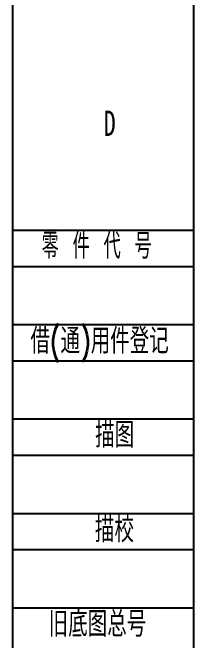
# Model space of a CAD drawing. Header units: millimetres. Extents: x 0 to 420, y 0 to 297.
# Drawn here: x 0 to 25, y 52.5 to 139 of the extents above; entities that cross this region are included whole.
import ezdxf

# ---------------------------------------------------------------- set-up
doc = ezdxf.new("R2010")
doc.units = ezdxf.units.MM
for name, color, linetype in [('10', 7, 'Continuous'), ('5', 7, 'Continuous'), ('9', 7, 'Continuous')]:
    doc.layers.add(name, color=color, linetype=linetype)
doc.styles.add('SLDTEXTSTYLE0', font='TXT', dxfattribs={"width": 0.7, "bigfont": 'bigfont'})
doc.styles.add('SLDTEXTSTYLE2', font='TXT', dxfattribs={"width": 0.614286, "bigfont": 'bigfont'})
doc.styles.add('SLDTEXTSTYLE4', font='TXT', dxfattribs={"width": 0.7})

msp = doc.modelspace()

# ---------------------------------------------------------------- linework, layer by layer
at = {"layer": '10', "color": 7}
for p, q in [((0, 109), (25, 109)), ((0, 104), (25, 104)), ((0, 96), (25, 96)), ((0, 91), (25, 91)), ((0, 83), (25, 83)), ((0, 78), (25, 78)), ((0, 70), (25, 70)), ((0, 65), (25, 65)), ((0, 57), (25, 57))]:
    msp.add_line(p, q, dxfattribs=at)
at = {"layer": '5', "color": 7, "lineweight": 25}
msp.add_line((25, 292), (25, 5), dxfattribs=at)
at = {"layer": '9', "color": 7}
msp.add_line((0, 297), (0, 0), dxfattribs=at)

# ---------------------------------------------------------------- texts
at = {"layer": '10', "insert": (13.43, 125.503), "char_height": 3.5, "attachment_point": 2, "style": 'SLDTEXTSTYLE4'}
msp.add_mtext('D', dxfattribs=at)
at = {"layer": '10', "color": 7, "char_height": 3.5}
for s, insert, attachment_point, style in [('零 件 代 号', (4.023, 108.595), 1, 'SLDTEXTSTYLE2'), ('借(通)用件登记', (2.474, 95.499), 1, 'SLDTEXTSTYLE0'), ('描图', (14.111, 82.553), 2, 'SLDTEXTSTYLE0'), ('描校', (14.079, 69.517), 2, 'SLDTEXTSTYLE0'), ('旧底图总号', (5, 56.488), 1, 'SLDTEXTSTYLE0')]:
    msp.add_mtext(s, dxfattribs=dict(at, insert=insert, attachment_point=attachment_point, style=style))

doc.saveas('drawing.dxf')
